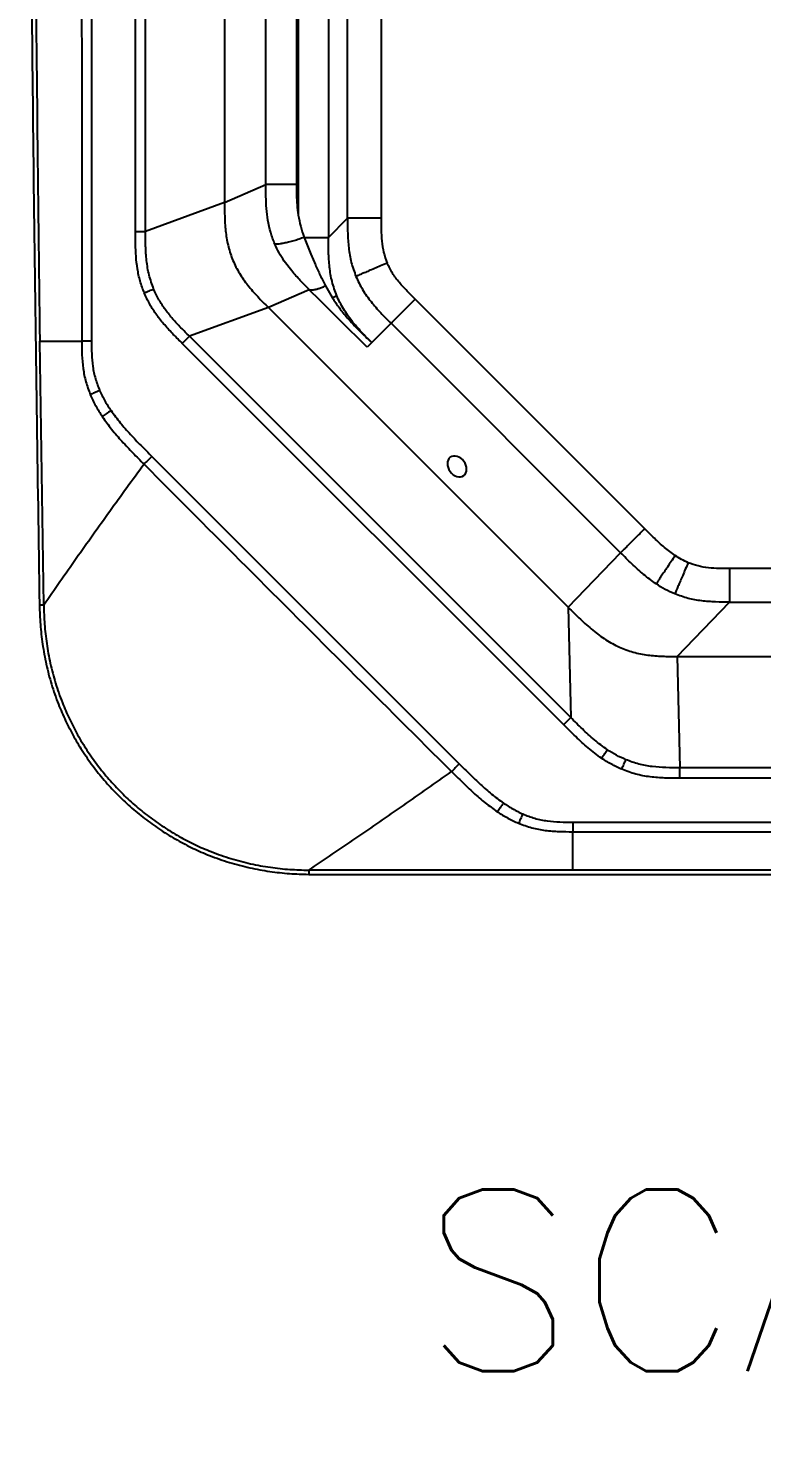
# Model space of a CAD drawing. Extents: x 1076 to 1148, y 508 to 635.
# Drawn here: x 1075.51 to 1091.65, y 507.53 to 538.41 of the extents above; entities that cross this region are included whole.
import ezdxf
from ezdxf.enums import TextEntityAlignment as Align

# ---------------------------------------------------------------- set-up
doc = ezdxf.new("R2010")
doc.units = 0
doc.header["$MEASUREMENT"] = 0
doc.layers.add('1', color=4, linetype='Continuous')
doc.layers.add('DIM', color=3, linetype='Continuous')
doc.styles.add('SIMPLEX', font='simplex')

# ---------------------------------------------------------------- blocks, each defined once
blk = doc.blocks.new('2026 TX')
at = {"layer": '1', "color": 3}
for p, q in [((1.144, 60.595), (1.144, 11.729)), ((2.11, 14.147), (2.11, 59.531)), ((2.333, 14.147), (2.333, 59.531)), ((4.071, 57.175), (4.071, 14.779)), ((4.979, 15.175), (4.98, 33.009)), ((5.654, 33.009), (5.653, 15.175)), ((5.694, 33.009), (5.691, 14.506)), ((6.357, 33.01), (6.354, 14.015)), ((6.775, 14.436), (6.775, 20.075)), ((7.513, 20.076), (7.513, 14.437)), ((4.071, 14.779), (4.979, 15.175)), ((4.979, 15.175), (4.979, 15.175)), ((4.071, 14.779), (2.333, 14.147)), ((5.025, 14.391), (5.025, 14.392)), ((5.691, 14.506), (5.691, 14.506)), ((6.354, 14.015), (6.775, 14.436)), ((5.82, 14.015), (5.967, 13.645)), ((5.967, 13.645), (6.068, 13.414)), ((5.549, 13.277), (5.383, 13.495)), ((5.935, 12.864), (5.034, 12.471)), ((5.935, 12.864), (5.934, 12.865)), ((6.167, 12.633), (5.935, 12.864)), ((6.29, 12.95), (6.439, 12.692)), ((5.034, 12.471), (3.297, 11.839)), ((5.034, 12.471), (11.627, 5.878)), ((6.602, 12.2), (6.167, 12.633)), ((13.311, 7.606), (8.262, 12.655)), ((7.208, 11.6), (6.602, 12.2)), ((7.732, 12.124), (7.309, 11.701)), ((12.782, 7.075), (7.732, 12.124)), ((11.685, 3.451), (3.297, 11.839)), ((11.528, 3.294), (3.14, 11.682)), ((7.309, 11.701), (7.208, 11.6)), ((2.471, 9.196), (9.234, 2.433)), ((11.627, 5.878), (12.782, 7.075)), ((16.392, 6.729), (15.177, 6.729)), ((0.092, 5.922), (0, 5.922)), ((11.627, 5.878), (11.685, 3.451)), ((14.023, 4.795), (15.176, 5.991)), ((15.176, 5.991), (16.392, 5.991)), ((14.023, 4.795), (14.081, 2.346)), ((14.023, 4.795), (35.209, 4.795)), ((36.107, 2.346), (14.081, 2.346)), ((36.107, 2.115), (14.081, 2.115)), ((11.729, 1.149), (36.551, 1.149)), ((11.729, 0.939), (36.551, 0.939)), ((5.922, 0.092), (5.922, 0))]:
    blk.add_line(p, q, dxfattribs=at)
at = {"layer": '1', "color": 4}
for p, q in [((0.092, 5.922), (0.005, 11.729)), ((11.729, 0.092), (5.922, 0.092)), ((5.922, 0), (36.669, 0)), ((36.669, 0.092), (11.729, 0.092))]:
    blk.add_line(p, q, dxfattribs=at)
at = {"layer": '1', "color": 1, "extrusion": (0, 0, -1)}
blk.add_ellipse((9.183, 8.975), major_axis=(-0.149, 0.201), ratio=0.752466, dxfattribs=at)
at = {"layer": '1', "color": 4}
for points, knots in [([(0, 66.402), (-0.044, 63.522), (-0.131, 57.762), (-0.21, 49.122), (-0.251, 40.482), (-0.251, 31.842), (-0.21, 23.202), (-0.131, 14.562), (-0.044, 8.802), (0, 5.922)], [0, 0, 0, 0, 0.142865, 0.285722, 0.428575, 0.571425, 0.714278, 0.857135, 1, 1, 1, 1]), ([(0.005, 60.595), (-0.033, 57.338), (-0.11, 50.822), (-0.16, 41.049), (-0.16, 31.275), (-0.11, 21.502), (-0.033, 14.986), (0.005, 11.729)], [0, 0, 0, 0, 0.200006, 0.400003, 0.599997, 0.799994, 1, 1, 1, 1]), ([(0, 5.922), (0.005, 5.781), (0.014, 5.494), (0.063, 5.061), (0.143, 4.62), (0.259, 4.178), (0.404, 3.762), (0.572, 3.377), (0.755, 3.022), (0.964, 2.678), (1.197, 2.347), (1.454, 2.03), (1.733, 1.732), (2.031, 1.453), (2.347, 1.196), (2.678, 0.962), (3.022, 0.753), (3.377, 0.569), (3.762, 0.401), (4.178, 0.256), (4.62, 0.14), (5.061, 0.061), (5.494, 0.012), (5.781, 0.004), (5.922, 0)], [0, 0, 0, 0, 0.0455618, 0.092499, 0.1406483, 0.1898686, 0.2400288, 0.2824556, 0.325364, 0.3686681, 0.4122761, 0.4560907, 0.5000102, 0.5439306, 0.5877476, 0.631359, 0.6746666, 0.7175775, 0.7600052, 0.8101626, 0.8593761, 0.9075157, 0.9544431, 1, 1, 1, 1]), ([(0.092, 5.922), (0.096, 5.783), (0.106, 5.501), (0.154, 5.074), (0.233, 4.64), (0.347, 4.205), (0.49, 3.796), (0.655, 3.416), (0.835, 3.067), (1.041, 2.728), (1.271, 2.402), (1.524, 2.091), (1.798, 1.797), (2.091, 1.522), (2.402, 1.269), (2.729, 1.039), (3.067, 0.833), (3.416, 0.652), (3.796, 0.487), (4.205, 0.344), (4.64, 0.23), (5.074, 0.151), (5.501, 0.104), (5.783, 0.096), (5.922, 0.092)], [0, 0, 0, 0, 0.045562, 0.092499, 0.140648, 0.189869, 0.240029, 0.282456, 0.325364, 0.368668, 0.412276, 0.456091, 0.50001, 0.543931, 0.587748, 0.631359, 0.674667, 0.717578, 0.760005, 0.810163, 0.859376, 0.907516, 0.954443, 1, 1, 1, 1])]:
    blk.add_open_spline(points, degree=3, knots=knots, dxfattribs=at)
at = {"layer": '1', "color": 3}
for points in [[(0.93, 60.595), (0.927, 52.451), (0.921, 36.162), (0.927, 19.873), (0.93, 11.729)], [(1.573, 10.205), (1.537, 10.181), (1.466, 10.132), (1.408, 10.093), (1.379, 10.073)], [(2.471, 9.196), (2.441, 9.167), (2.381, 9.107), (2.326, 9.052), (2.299, 9.025)], [(9.234, 2.433), (9.205, 2.403), (9.145, 2.343), (9.09, 2.288), (9.063, 2.261)], [(10.204, 1.57), (10.18, 1.534), (10.131, 1.463), (10.092, 1.405), (10.072, 1.377)]]:
    blk.add_open_spline(points, degree=3, dxfattribs=at)
for points, knots in [([(5.025, 14.392), (5.013, 14.478), (4.989, 14.651), (4.98, 14.913), (4.979, 15.087), (4.979, 15.175)], [0, 0, 0, 0, 0.333259, 0.666621, 1, 1, 1, 1]), ([(5.653, 15.175), (5.613, 15.175), (5.53, 15.175), (5.407, 15.175), (5.287, 15.175), (5.179, 15.175), (5.092, 15.175), (5.03, 15.175), (4.995, 15.175), (4.985, 15.175), (4.979, 15.175)], [0, 0, 0, 0, 0.119934, 0.242473, 0.366896, 0.492641, 0.619379, 0.746963, 0.874728, 1, 1, 1, 1]), ([(5.653, 15.175), (5.653, 15.101), (5.654, 14.952), (5.661, 14.728), (5.681, 14.58), (5.691, 14.506)], [0, 0, 0, 0, 0.333379, 0.666773, 1, 1, 1, 1]), ([(4.071, 14.779), (4.071, 14.669), (4.071, 14.449), (4.092, 14.123), (4.148, 13.806), (4.248, 13.504), (4.393, 13.219), (4.58, 12.955), (4.798, 12.707), (4.955, 12.55), (5.034, 12.471)], [0, 0, 0, 0, 0.127666, 0.253391, 0.376512, 0.497965, 0.619736, 0.743749, 0.870791, 1, 1, 1, 1]), ([(5.176, 13.869), (5.143, 13.954), (5.077, 14.123), (5.042, 14.302), (5.025, 14.391)], [0, 0, 0, 0, 0.499873, 1, 1, 1, 1]), ([(5.691, 14.506), (5.707, 14.423), (5.74, 14.256), (5.793, 14.095), (5.82, 14.015)], [0, 0, 0, 0, 0.499999, 1, 1, 1, 1]), ([(7.513, 14.437), (7.46, 14.437), (7.358, 14.437), (7.209, 14.437), (7.073, 14.437), (6.959, 14.437), (6.873, 14.436), (6.818, 14.436), (6.789, 14.436), (6.78, 14.436), (6.775, 14.436)], [0, 0, 0, 0, 0.135228, 0.264507, 0.385309, 0.5, 0.614691, 0.735493, 0.864772, 1, 1, 1, 1]), ([(6.775, 14.436), (6.775, 14.327), (6.775, 14.11), (6.796, 13.785), (6.849, 13.463), (6.923, 13.259), (6.96, 13.156)], [0, 0, 0, 0, 0.250088, 0.500177, 0.750105, 1, 1, 1, 1]), ([(7.513, 14.437), (7.513, 14.353), (7.513, 14.186), (7.526, 13.935), (7.562, 13.686), (7.618, 13.528), (7.647, 13.449)], [0, 0, 0, 0, 0.2500868, 0.5002319, 0.7501693, 1, 1, 1, 1]), ([(2.304, 12.794), (2.272, 12.88), (2.208, 13.052), (2.151, 13.322), (2.12, 13.596), (2.11, 13.871), (2.11, 14.055), (2.11, 14.147)], [0, 0, 0, 0, 0.199954, 0.399888, 0.599897, 0.799967, 1, 1, 1, 1]), ([(2.11, 14.147), (2.132, 14.147), (2.175, 14.147), (2.236, 14.147), (2.291, 14.147), (2.319, 14.147), (2.333, 14.147)], [0, 0, 0, 0, 0.251675, 0.5, 0.748325, 1, 1, 1, 1]), ([(2.511, 12.88), (2.475, 12.981), (2.402, 13.183), (2.351, 13.503), (2.332, 13.825), (2.332, 14.039), (2.333, 14.147)], [0, 0, 0, 0, 0.249886, 0.499809, 0.749912, 1, 1, 1, 1]), ([(5.82, 14.015), (5.783, 14.001), (5.707, 13.973), (5.592, 13.939), (5.479, 13.909), (5.376, 13.886), (5.29, 13.87), (5.23, 13.863), (5.196, 13.863), (5.183, 13.867), (5.176, 13.869)], [0, 0, 0, 0, 0.1201161, 0.2438352, 0.3695208, 0.4945946, 0.6182199, 0.7424264, 0.8699778, 1, 1, 1, 1]), ([(5.82, 14.015), (5.858, 14.015), (5.933, 14.015), (6.04, 14.015), (6.137, 14.015), (6.219, 14.015), (6.281, 14.015), (6.322, 14.015), (6.345, 14.015), (6.351, 14.015), (6.354, 14.015)], [0, 0, 0, 0, 0.126323, 0.25236, 0.378053, 0.503619, 0.629109, 0.754278, 0.878397, 1, 1, 1, 1]), ([(6.538, 12.732), (6.501, 12.835), (6.427, 13.039), (6.375, 13.363), (6.354, 13.688), (6.354, 13.906), (6.354, 14.015)], [0, 0, 0, 0, 0.249885, 0.499795, 0.749854, 1, 1, 1, 1]), ([(5.383, 13.495), (5.344, 13.555), (5.266, 13.674), (5.206, 13.804), (5.176, 13.869)], [0, 0, 0, 0, 0.500065, 1, 1, 1, 1]), ([(6.068, 13.414), (6.103, 13.335), (6.174, 13.178), (6.251, 13.026), (6.29, 12.95)], [0, 0, 0, 0, 0.499384, 1, 1, 1, 1]), ([(7.647, 13.449), (7.599, 13.429), (7.506, 13.389), (7.37, 13.331), (7.245, 13.278), (7.139, 13.233), (7.059, 13.199), (7.006, 13.176), (6.976, 13.163), (6.966, 13.159), (6.96, 13.156)], [0, 0, 0, 0, 0.134861, 0.26398, 0.384925, 0.49999, 0.615059, 0.736013, 0.865138, 1, 1, 1, 1]), ([(8.262, 12.655), (8.202, 12.714), (8.083, 12.833), (7.913, 13.02), (7.758, 13.222), (7.684, 13.373), (7.647, 13.449)], [0, 0, 0, 0, 0.250088, 0.500227, 0.750173, 1, 1, 1, 1]), ([(5.934, 12.865), (5.868, 12.931), (5.734, 13.064), (5.61, 13.206), (5.549, 13.277)], [0, 0, 0, 0, 0.500033, 1, 1, 1, 1]), ([(6.96, 13.156), (7.006, 13.058), (7.098, 12.862), (7.288, 12.597), (7.503, 12.354), (7.656, 12.2), (7.732, 12.124)], [0, 0, 0, 0, 0.249896, 0.499823, 0.749912, 1, 1, 1, 1]), ([(2.304, 12.794), (2.324, 12.802), (2.364, 12.819), (2.42, 12.842), (2.471, 12.863), (2.498, 12.874), (2.511, 12.88)], [0, 0, 0, 0, 0.251575, 0.5, 0.748425, 1, 1, 1, 1]), ([(3.14, 11.682), (3.074, 11.748), (2.942, 11.88), (2.751, 12.085), (2.576, 12.304), (2.421, 12.539), (2.343, 12.709), (2.304, 12.794)], [0, 0, 0, 0, 0.200034, 0.400105, 0.600116, 0.80005, 1, 1, 1, 1]), ([(3.297, 11.839), (3.235, 11.901), (3.111, 12.025), (2.932, 12.217), (2.767, 12.422), (2.621, 12.641), (2.548, 12.8), (2.511, 12.88)], [0, 0, 0, 0, 0.200031, 0.400108, 0.600126, 0.800054, 1, 1, 1, 1]), ([(5.934, 12.865), (5.95, 12.862), (5.98, 12.856), (6.052, 12.865), (6.13, 12.886), (6.202, 12.911), (6.26, 12.937), (6.29, 12.95)], [0, 0, 0, 0, 0.261809, 0.506258, 0.666252, 0.828044, 1, 1, 1, 1]), ([(6.439, 12.692), (6.454, 12.698), (6.483, 12.71), (6.52, 12.725), (6.531, 12.729), (6.538, 12.732)], [0, 0, 0, 0, 0.25391, 0.506366, 1, 1, 1, 1]), ([(6.439, 12.692), (6.489, 12.615), (6.591, 12.46), (6.709, 12.318), (6.768, 12.247)], [0, 0, 0, 0, 0.500257, 1, 1, 1, 1]), ([(7.309, 11.701), (7.233, 11.777), (7.08, 11.93), (6.866, 12.174), (6.676, 12.438), (6.584, 12.634), (6.538, 12.732)], [0, 0, 0, 0, 0.250087, 0.500178, 0.750103, 1, 1, 1, 1]), ([(8.262, 12.655), (8.225, 12.618), (8.154, 12.546), (8.049, 12.442), (7.954, 12.346), (7.872, 12.265), (7.811, 12.203), (7.769, 12.162), (7.746, 12.137), (7.737, 12.128), (7.732, 12.124)], [0, 0, 0, 0, 0.1347436, 0.2638152, 0.3848124, 0.5, 0.6151876, 0.7361848, 0.8652564, 1, 1, 1, 1]), ([(6.768, 12.247), (6.854, 12.152), (7.027, 11.961), (7.215, 11.788), (7.309, 11.701)], [0, 0, 0, 0, 0.500079, 1, 1, 1, 1]), ([(3.14, 11.682), (3.156, 11.698), (3.186, 11.728), (3.229, 11.771), (3.268, 11.81), (3.287, 11.829), (3.297, 11.839)], [0, 0, 0, 0, 0.251735, 0.5, 0.748265, 1, 1, 1, 1]), ([(0.005, 11.729), (0.075, 11.729), (0.213, 11.729), (0.433, 11.729), (0.667, 11.729), (0.842, 11.729), (0.93, 11.729)], [0, 0, 0, 0, 0.253159, 0.503672, 0.75228, 1, 1, 1, 1]), ([(1.144, 11.729), (1.122, 11.729), (1.079, 11.729), (1.018, 11.729), (0.966, 11.729), (0.942, 11.729), (0.93, 11.729)], [0, 0, 0, 0, 0.2521751, 0.5, 0.7478249, 1, 1, 1, 1]), ([(0.93, 11.729), (0.93, 11.629), (0.93, 11.43), (0.955, 11.131), (1.012, 10.837), (1.082, 10.65), (1.117, 10.556)], [0, 0, 0, 0, 0.250082, 0.500114, 0.750053, 1, 1, 1, 1]), ([(1.144, 11.729), (1.145, 11.636), (1.145, 11.452), (1.168, 11.176), (1.223, 10.904), (1.29, 10.732), (1.324, 10.646)], [0, 0, 0, 0, 0.2500881, 0.5001324, 0.7500448, 1, 1, 1, 1]), ([(1.324, 10.646), (1.304, 10.637), (1.264, 10.62), (1.208, 10.596), (1.157, 10.574), (1.13, 10.562), (1.117, 10.556)], [0, 0, 0, 0, 0.2515067, 0.5, 0.7484933, 1, 1, 1, 1]), ([(1.117, 10.556), (1.155, 10.473), (1.23, 10.305), (1.33, 10.15), (1.379, 10.073)], [0, 0, 0, 0, 0.4999638, 1, 1, 1, 1]), ([(1.324, 10.646), (1.36, 10.57), (1.432, 10.416), (1.526, 10.275), (1.573, 10.205)], [0, 0, 0, 0, 0.499959, 1, 1, 1, 1]), ([(1.573, 10.205), (1.639, 10.114), (1.772, 9.932), (1.998, 9.68), (2.232, 9.435), (2.391, 9.276), (2.471, 9.196)], [0, 0, 0, 0, 0.249952, 0.499953, 0.749968, 1, 1, 1, 1]), ([(1.379, 10.073), (1.447, 9.978), (1.582, 9.789), (1.813, 9.526), (2.053, 9.273), (2.217, 9.108), (2.299, 9.025)], [0, 0, 0, 0, 0.249951, 0.49995, 0.749967, 1, 1, 1, 1]), ([(2.299, 9.025), (2.046, 8.677), (1.541, 7.981), (0.805, 6.946), (0.329, 6.263), (0.092, 5.922)], [0, 0, 0, 0, 0.3333606, 0.6666195, 1, 1, 1, 1]), ([(2.299, 9.025), (3.049, 8.272), (4.55, 6.766), (6.804, 4.512), (8.31, 3.011), (9.063, 2.261)], [0, 0, 0, 0, 0.333333, 0.666667, 1, 1, 1, 1]), ([(13.311, 7.606), (13.275, 7.569), (13.203, 7.497), (13.099, 7.393), (13.003, 7.298), (12.922, 7.216), (12.86, 7.154), (12.819, 7.113), (12.795, 7.088), (12.786, 7.08), (12.782, 7.075)], [0, 0, 0, 0, 0.134744, 0.263816, 0.384813, 0.5, 0.615187, 0.736184, 0.865256, 1, 1, 1, 1]), ([(13.981, 7.013), (13.901, 7.072), (13.74, 7.19), (13.523, 7.395), (13.382, 7.535), (13.311, 7.606)], [0, 0, 0, 0, 0.333233, 0.666592, 1, 1, 1, 1]), ([(13.563, 6.391), (13.469, 6.459), (13.282, 6.595), (13.027, 6.83), (12.863, 6.993), (12.782, 7.075)], [0, 0, 0, 0, 0.333251, 0.6666, 1, 1, 1, 1]), ([(13.981, 7.013), (13.952, 6.97), (13.895, 6.886), (13.813, 6.764), (13.737, 6.652), (13.673, 6.556), (13.624, 6.483), (13.592, 6.435), (13.573, 6.407), (13.566, 6.397), (13.563, 6.391)], [0, 0, 0, 0, 0.134773, 0.263857, 0.384841, 0.499998, 0.615156, 0.736142, 0.865227, 1, 1, 1, 1]), ([(14.266, 6.857), (14.245, 6.809), (14.206, 6.716), (14.148, 6.58), (14.095, 6.455), (14.051, 6.349), (14.017, 6.269), (13.994, 6.216), (13.982, 6.185), (13.977, 6.175), (13.975, 6.169)], [0, 0, 0, 0, 0.134864, 0.263984, 0.384928, 0.49999, 0.615056, 0.736009, 0.865135, 1, 1, 1, 1]), ([(14.266, 6.857), (14.216, 6.88), (14.118, 6.925), (14.027, 6.984), (13.981, 7.013)], [0, 0, 0, 0, 0.499964, 1, 1, 1, 1]), ([(15.177, 6.729), (15.099, 6.729), (14.945, 6.729), (14.714, 6.742), (14.484, 6.777), (14.338, 6.831), (14.266, 6.857)], [0, 0, 0, 0, 0.2500678, 0.500227, 0.7501216, 1, 1, 1, 1]), ([(15.177, 6.729), (15.177, 6.677), (15.177, 6.574), (15.176, 6.425), (15.176, 6.289), (15.176, 6.175), (15.176, 6.089), (15.176, 6.034), (15.176, 6.004), (15.176, 5.995), (15.176, 5.991)], [0, 0, 0, 0, 0.135231, 0.264512, 0.385313, 0.5, 0.614687, 0.735488, 0.864769, 1, 1, 1, 1]), ([(13.975, 6.169), (13.903, 6.201), (13.761, 6.265), (13.629, 6.349), (13.563, 6.391)], [0, 0, 0, 0, 0.499974, 1, 1, 1, 1]), ([(11.627, 5.878), (11.716, 5.789), (11.892, 5.614), (12.165, 5.369), (12.449, 5.159), (12.747, 4.995), (13.058, 4.882), (13.376, 4.819), (13.699, 4.795), (13.915, 4.795), (14.023, 4.795)], [0, 0, 0, 0, 0.138188, 0.27287, 0.402038, 0.525625, 0.645221, 0.763152, 0.881246, 1, 1, 1, 1]), ([(15.176, 5.991), (15.074, 5.991), (14.87, 5.991), (14.565, 6.012), (14.262, 6.064), (14.071, 6.134), (13.975, 6.169)], [0, 0, 0, 0, 0.250083, 0.5001625, 0.7500775, 1, 1, 1, 1]), ([(11.528, 3.294), (11.544, 3.309), (11.575, 3.34), (11.618, 3.383), (11.656, 3.422), (11.676, 3.441), (11.685, 3.451)], [0, 0, 0, 0, 0.251735, 0.5, 0.748265, 1, 1, 1, 1]), ([(12.491, 2.741), (12.395, 2.812), (12.201, 2.952), (11.939, 3.197), (11.77, 3.366), (11.685, 3.451)], [0, 0, 0, 0, 0.333244, 0.666595, 1, 1, 1, 1]), ([(12.364, 2.554), (12.264, 2.627), (12.064, 2.775), (11.792, 3.03), (11.616, 3.206), (11.528, 3.294)], [0, 0, 0, 0, 0.333249, 0.666598, 1, 1, 1, 1]), ([(12.364, 2.554), (12.376, 2.572), (12.401, 2.607), (12.435, 2.658), (12.466, 2.704), (12.483, 2.729), (12.491, 2.741)], [0, 0, 0, 0, 0.251447, 0.5, 0.748553, 1, 1, 1, 1]), ([(12.806, 2.311), (12.73, 2.346), (12.576, 2.416), (12.435, 2.508), (12.364, 2.554)], [0, 0, 0, 0, 0.4999745, 1, 1, 1, 1]), ([(12.895, 2.522), (12.825, 2.554), (12.685, 2.617), (12.556, 2.7), (12.491, 2.741)], [0, 0, 0, 0, 0.499973, 1, 1, 1, 1]), ([(12.806, 2.311), (12.815, 2.331), (12.831, 2.37), (12.855, 2.427), (12.877, 2.479), (12.889, 2.508), (12.895, 2.522)], [0, 0, 0, 0, 0.251279, 0.5, 0.748721, 1, 1, 1, 1]), ([(14.081, 2.346), (13.981, 2.346), (13.779, 2.346), (13.478, 2.367), (13.179, 2.418), (12.99, 2.488), (12.895, 2.522)], [0, 0, 0, 0, 0.2500826, 0.5001698, 0.7500797, 1, 1, 1, 1]), ([(5.922, 0.092), (6.267, 0.325), (6.958, 0.792), (8.006, 1.515), (8.711, 2.012), (9.063, 2.261)], [0, 0, 0, 0, 0.333381, 0.666639, 1, 1, 1, 1]), ([(9.063, 2.261), (9.143, 2.182), (9.301, 2.024), (9.545, 1.793), (9.798, 1.571), (9.981, 1.442), (10.072, 1.377)], [0, 0, 0, 0, 0.250033, 0.500051, 0.750049, 1, 1, 1, 1]), ([(9.234, 2.433), (9.311, 2.356), (9.464, 2.203), (9.699, 1.978), (9.942, 1.762), (10.116, 1.634), (10.204, 1.57)], [0, 0, 0, 0, 0.250032, 0.500046, 0.750047, 1, 1, 1, 1]), ([(14.081, 2.115), (13.973, 2.115), (13.756, 2.115), (13.432, 2.139), (13.111, 2.197), (12.908, 2.273), (12.806, 2.311)], [0, 0, 0, 0, 0.250087, 0.500155, 0.750075, 1, 1, 1, 1]), ([(14.081, 2.115), (14.081, 2.136), (14.081, 2.179), (14.081, 2.241), (14.081, 2.298), (14.081, 2.33), (14.081, 2.346)], [0, 0, 0, 0, 0.251152, 0.5, 0.748848, 1, 1, 1, 1]), ([(10.204, 1.57), (10.272, 1.524), (10.408, 1.434), (10.555, 1.364), (10.629, 1.329)], [0, 0, 0, 0, 0.500038, 1, 1, 1, 1]), ([(10.072, 1.377), (10.147, 1.329), (10.296, 1.233), (10.458, 1.16), (10.539, 1.124)], [0, 0, 0, 0, 0.500034, 1, 1, 1, 1]), ([(10.629, 1.329), (10.62, 1.31), (10.603, 1.27), (10.579, 1.214), (10.556, 1.163), (10.545, 1.137), (10.539, 1.124)], [0, 0, 0, 0, 0.251597, 0.5, 0.748403, 1, 1, 1, 1]), ([(10.629, 1.329), (10.716, 1.295), (10.891, 1.227), (11.167, 1.171), (11.448, 1.149), (11.635, 1.149), (11.729, 1.149)], [0, 0, 0, 0, 0.24995, 0.499855, 0.749912, 1, 1, 1, 1]), ([(10.539, 1.124), (10.634, 1.089), (10.824, 1.019), (11.123, 0.963), (11.425, 0.939), (11.628, 0.939), (11.729, 0.939)], [0, 0, 0, 0, 0.2499404, 0.4998737, 0.7499178, 1, 1, 1, 1]), ([(11.729, 1.149), (11.729, 1.126), (11.729, 1.082), (11.729, 1.022), (11.729, 0.971), (11.729, 0.95), (11.729, 0.939)], [0, 0, 0, 0, 0.252469, 0.5, 0.747531, 1, 1, 1, 1]), ([(11.729, 0.092), (11.729, 0.223), (11.729, 0.486), (11.729, 0.788), (11.729, 0.939)], [0, 0, 0, 0, 0.500023, 1, 1, 1, 1])]:
    blk.add_open_spline(points, degree=3, knots=knots, dxfattribs=at)

msp = doc.modelspace()

# ---------------------------------------------------------------- block references
at = {"layer": '1'}
msp.add_blockref('2026 TX', (1075.762, 519.794), dxfattribs=at)

# ---------------------------------------------------------------- texts
at = {"layer": 'DIM', "style": 'SIMPLEX'}
msp.add_text('SCALE: 1/4" = 1\'-0"', height=4, dxfattribs=at).set_placement((1114.052, 508.86), align=Align.CENTER)

doc.saveas('drawing.dxf')
